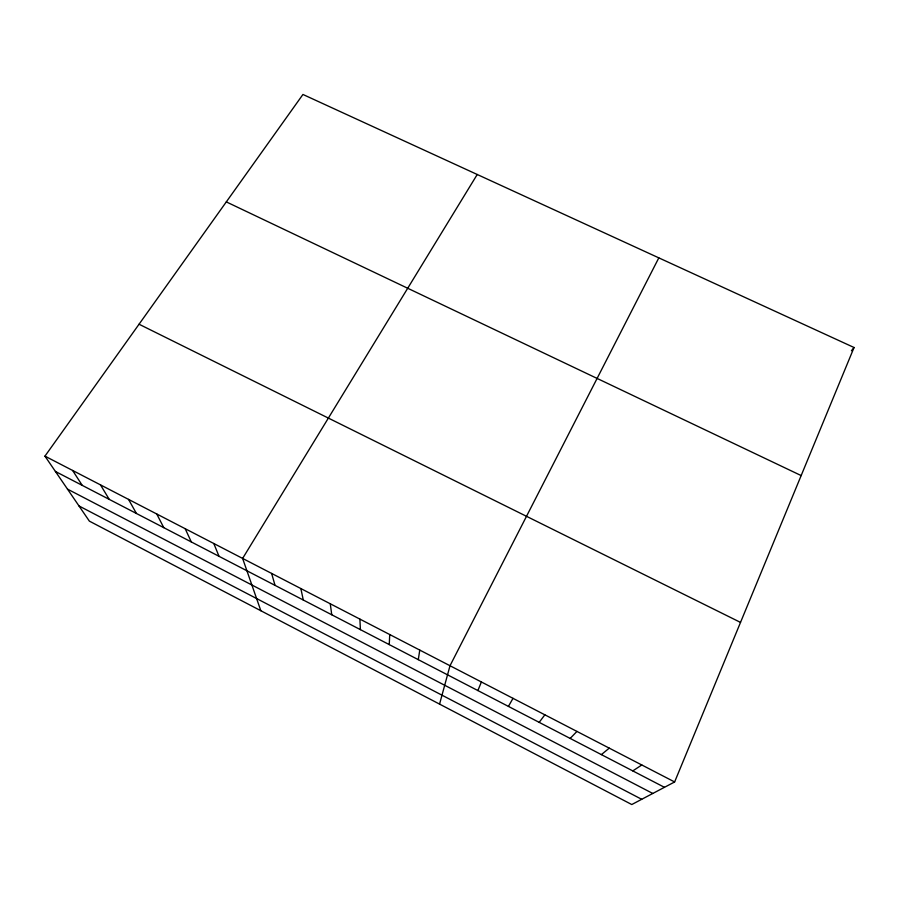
<?xml version="1.0" encoding="UTF-8"?>
<svg xmlns="http://www.w3.org/2000/svg" width="899" height="899" viewBox="0 0 899 899"><rect width="100%" height="100%" fill="white"/><g stroke="black" fill="none" stroke-linecap="round" stroke-linejoin="round"><path stroke-width="1.35" d="M389.256 644.594L389.728 634.537M418.293 659.664L419.766 650.089M439.566 704.108L450.006 665.732L658.821 257.867M477.875 690.556L481.403 681.981M674.621 781.961L854.05 347.508L302.941 94.462L44.95 456.141L89.372 521.139L631.772 804.538L674.621 781.961L44.95 456.141M508.418 706.4L513.014 698.332M477.234 174.485L242.618 558.425L260.845 610.736M539.186 722.358L544.861 714.817M851.443 350.722L854.05 347.508M570.168 738.427L576.944 731.415M601.375 754.609L609.264 748.137M632.795 770.904L641.819 764.982M226.312 201.893L801.155 475.571M139.042 324.224L740.518 622.411M55.412 471.458L664.451 787.322M67.481 489.112L652.786 793.469M78.988 505.946L641.706 799.301M72.617 470.458L82.236 485.37M100.474 484.876L109.24 499.372M128.523 499.383L136.412 513.464M156.752 513.992L163.775 527.657M185.183 528.702L191.307 541.94M213.805 543.513L219.019 556.312M271.633 573.438L275.015 585.35M300.85 588.553L303.289 600.015M330.27 603.78L331.753 614.77M359.892 619.108L360.409 629.637"/></g></svg>
